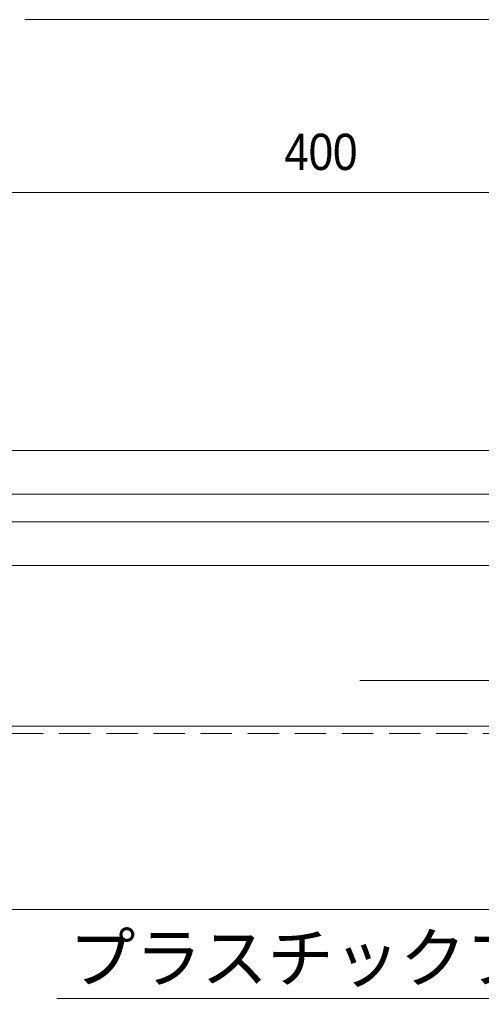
# Model space of a CAD drawing. Units: millimetres, scale not verified. Extents: x -12715 to 12220, y -3398 to 4210.
# Drawn here: x -2282.3 to -2181.7, y 2567 to 2780.2 of the extents above; entities that cross this region are included whole.
import ezdxf
from ezdxf.enums import TextEntityAlignment as Align

# ---------------------------------------------------------------- set-up
doc = ezdxf.new("R2010")
doc.units = ezdxf.units.MM
doc.header["$LTSCALE"] = 5.7
doc.linetypes.add('DASHED1', pattern=[1.8, 1.2, -0.6])
for name, color, linetype, lineweight in [('0-1_デッキ', 7, 'Continuous', 9), ('0-2_文字', 4, 'Continuous', 9), ('0-3_寸法', 7, 'Continuous', 9)]:
    doc.layers.add(name, color=color, linetype=linetype, lineweight=lineweight)
doc.styles.add('Osaka', font='')
doc.styles.add('ＭＳ ゴシック', font='')
doc.styles.get('Osaka').set_extended_font_data('Osaka')
doc.styles.get('ＭＳ ゴシック').set_extended_font_data('MS Gothic')

msp = doc.modelspace()

# ---------------------------------------------------------------- linework, layer by layer
at = {"layer": '0-1_デッキ', "color": 4}
for p, q in [((-2489.072, 2676.806), (-2011.572, 2676.806)), ((-2489.072, 2670.806), (-2011.572, 2670.806))]:
    msp.add_line(p, q, dxfattribs=at)
at = {"layer": '0-1_デッキ'}
msp.add_line((-2489.072, 2661.306), (-2011.572, 2661.306), dxfattribs=at)
msp.add_lwpolyline([(-2489.072, 2686.306), (-2011.572, 2686.306), (-2011.572, 2661.306)], dxfattribs=at)
at = {"layer": '0-1_デッキ', "color": 2}
msp.add_lwpolyline([(-2489.072, 2626.307), (-1893.721, 2626.307), (-1893.721, 2586.307), (-2489.072, 2586.307)], dxfattribs=at)
at = {"layer": '0-2_文字'}
for p, q in [((-2281.075, 2780.204), (-2146.126, 2780.204)), ((-2052.782, 2636.233), (-2208.114, 2636.233)), ((-2087.483, 2566.971), (-2274.108, 2566.971))]:
    msp.add_line(p, q, dxfattribs=at)
at = {"layer": '0-3_寸法'}
msp.add_line((-2406.568, 2742.549), (-2011.575, 2742.549), dxfattribs=at)
at = {"layer": '0-3_寸法', "color": 2, "linetype": 'DASHED1'}
msp.add_line((-2489.072, 2624.707), (-1893.721, 2624.707), dxfattribs=at)

# ---------------------------------------------------------------- texts
at = {"layer": '0-2_文字', "style": 'ＭＳ ゴシック'}
msp.add_text('プラスチックプレート t=1.0', height=10.56, dxfattribs=at).set_placement((-2271.439, 2567.377), align=Align.BOTTOM_LEFT)
at = {"layer": '0-3_寸法', "style": 'Osaka', "width": 0.9}
msp.add_text('400', height=7.918, dxfattribs=at).set_placement((-2224.584, 2745.049), align=Align.BOTTOM_LEFT)

doc.saveas('drawing.dxf')
